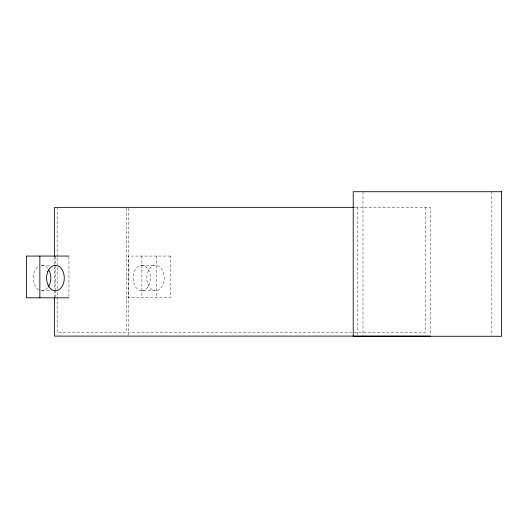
<?xml version="1.0" encoding="UTF-8"?>
<svg xmlns="http://www.w3.org/2000/svg" width="528" height="528" viewBox="0 0 528 528"><rect width="100%" height="100%" fill="white"/><g stroke="black" fill="none" stroke-linecap="round" stroke-linejoin="round"><path stroke-width="0.4" stroke-dasharray="2.64 1.98" d="M355.093 207.346L430.465 207.346L430.465 335.293M41.976 265.36L50.681 265.36M141.801 265.36L155.509 265.36M41.976 290.75L51.473 290.75M141.801 290.75A12.692 8.699 90 0 0 149.338 271.709A12.692 8.699 90 0 0 134.27 271.709A12.692 8.699 90 0 0 141.801 290.75L155.509 290.75A12.692 8.699 90 0 0 163.04 271.709A12.692 8.699 90 0 0 147.972 271.709A12.692 8.699 90 0 0 155.509 290.75M491.839 191.717L491.839 335.465M425.535 207.346L425.535 332.62L57.149 332.62L57.149 289.766M362.98 191.717L362.98 335.465M357.562 207.346L357.562 335.405M156.803 256.067L156.803 297.825M141.88 256.067L141.88 297.825M128.779 208.164L128.779 335.28M126.218 208.171L126.218 332.62M68.95 256.885L68.95 297.007M57.149 207.346L57.149 288.941M55.499 256.067L55.499 264.251M55.499 265.069L55.499 289.634M55.499 290.453L55.499 297.007M54.589 257.374L54.589 289.357M54.589 290.176L54.589 296.736M47.553 287.912A12.692 8.844 90 0 1 41.177 290.697M38.722 289.859A12.692 8.844 90 0 1 33.132 278.058A12.692 8.844 90 0 1 38.722 266.251M41.177 265.412A12.692 8.844 90 0 1 47.553 268.198M170.504 256.067L128.179 256.067L128.179 297.825L170.504 297.825L170.504 256.067"/><path stroke-width="0.79" d="M354.268 207.346L54.589 207.346L54.589 256.549M68.95 256.067L26.4 256.067L26.4 297.825L68.95 297.825M430.465 336.098L54.589 336.098L54.589 297.554M39.851 256.067L39.851 297.825M48.84 270.052A12.692 8.844 90 0 1 48.226 287.027M501.6 191.717L353.219 191.717L353.219 336.283L501.6 336.283L501.6 191.717M47.764 271.709A12.692 8.844 90 0 0 55.427 290.75A12.692 8.844 90 0 0 63.089 271.709A12.692 8.844 90 0 0 47.764 271.709"/></g></svg>
